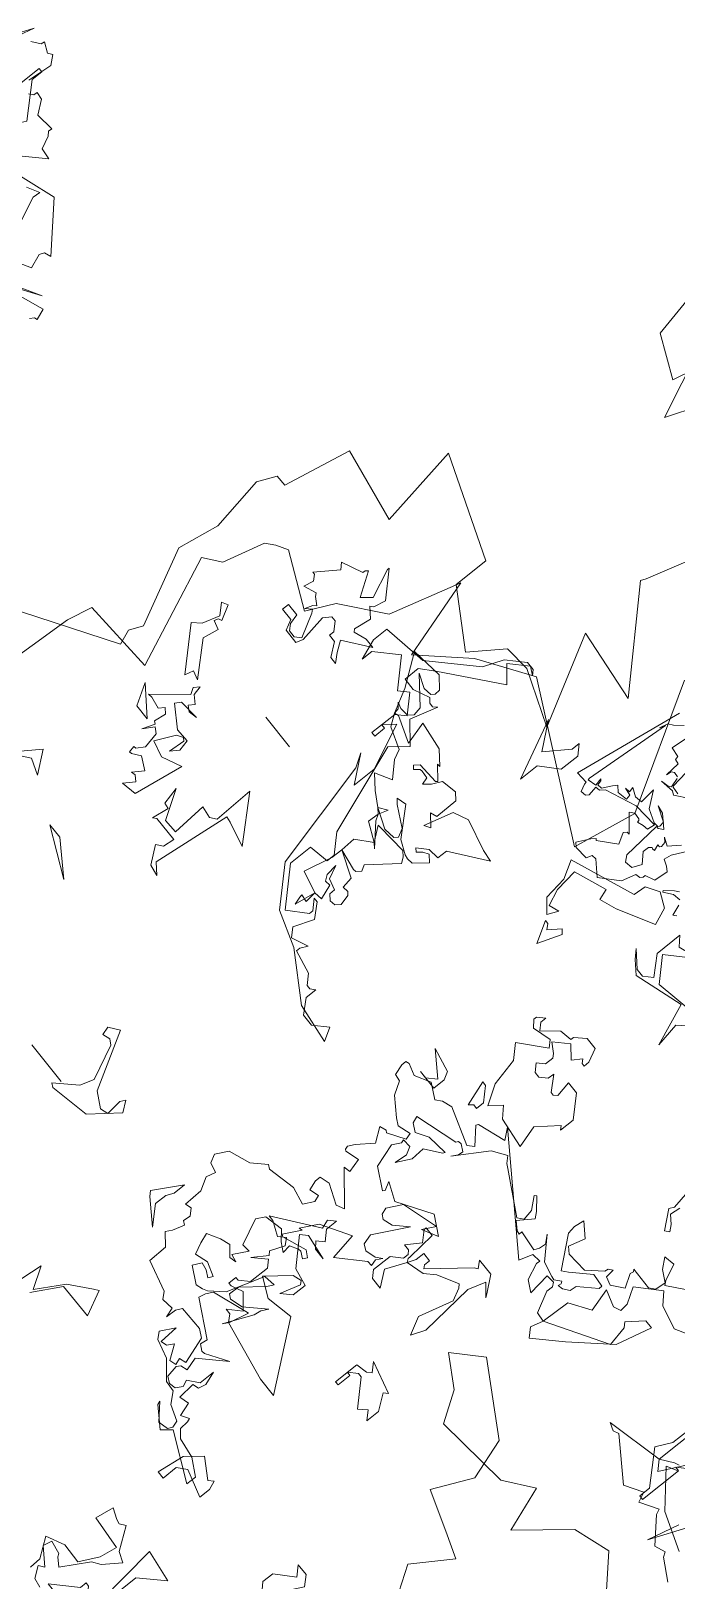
# Model space of a CAD drawing. Header units: metres. Extents: x -71 to 881, y -503 to 661.
# Drawn here: x 128.86 to 131.92, y -235.03 to -227.66 of the extents above; entities that cross this region are included whole.
import ezdxf

# ---------------------------------------------------------------- set-up
doc = ezdxf.new("R2010")
doc.units = ezdxf.units.M
doc.layers.add('ARBRE', color=100, linetype='Continuous', lineweight=13, true_color=0x00ff3f)

# ---------------------------------------------------------------- blocks, each defined once
blk = doc.blocks.new('WMF2', base_point=(0, 0.01))
at = {"color": 251, "lineweight": 0, "true_color": 0x636466}
for points in [[(162.76, -199.86), (152.65, -183.05), (154.26, -173.69), (175.85, -184.22), (183.13, -179.1), (188.97, -172.64), (192.5, -184.13), (195.26, -173.72), (200.97, -168.92), (202.85, -164.87), (210.8, -168.41), (212.43, -167.44), (213.62, -166.42), (215.13, -160.27), (217.5, -158.38), (210.72, -142.97), (221.5, -142.28), (222.26, -138.6), (222.84, -126.51)], [(173.01, -29.2), (166.39, -14.78), (160.89, -29.58)], [(50.23, -198.2), (52.48, -203.12), (52.39, -204.21), (54.12, -203.26)], [(58.15, -205.15), (55.25, -208.11), (56.89, -208.24), (57.74, -209.97), (58.25, -210.45), (58.2, -211), (60.88, -210.67), (62.28, -212.43), (63.37, -212.54), (63.42, -211.98), (64, -211.48)], [(65.45, -212.71), (65.14, -216.33), (66.13, -217.51), (66.73, -217.02), (68.24, -217.69), (68.28, -217.15), (69.45, -216.26)], [(175.39, -210.16), (176.98, -204.42), (177.29, -203.7), (165.65, -192.21), (176.34, -193.26), (169.52, -180.97), (177.55, -183.87), (181.35, -183.49), (184.59, -178.67), (192.69, -183.49), (192.69, -188.7), (207.51, -193.95), (205.44, -181.84), (216.23, -183.49), (218.11, -173.58), (219.76, -173.52), (220.92, -170.8), (219.49, -162.84), (220.49, -156.77), (215.08, -146.26), (215.94, -144.26), (215.12, -142.21), (227.2, -134.24)], [(178.67, -34.61), (175.87, -21.54), (169.72, -18.91), (168.26, -25.61)], [(39.7, -192.27), (39.35, -192.88), (38.94, -193.04), (39.56, -194.57), (39.97, -194.4), (46.81, -191.62), (41.05, -195.63), (50.47, -189.97)], [(56.38, -190.15), (44.99, -196.88), (45.76, -198.84), (45.47, -199.54), (44.55, -199.92), (50.64, -205.39), (58.51, -202.62)], [(120.42, -66.45), (119.65, -67.04), (117.45, -64.06), (115.93, -63.49), (117.61, -61.04), (118.69, -60.22), (120.94, -56.22), (122.15, -57.02), (122.44, -57.42), (124.35, -57.69), (124.6, -56.41), (122.13, -54.73), (122.91, -54.15), (121.8, -52.67), (120.44, -52.47)], [(123.39, -53.17), (123.49, -54.92), (125.42, -57.49), (122.86, -58.8), (119.88, -58.72), (118.5, -61.58), (118.12, -64.16), (123.08, -64.47), (122.69, -67.2), (121.11, -66.56), (120.42, -66.45), (120.42, -66.45)], [(155.35, -75.48), (154.92, -80.22), (153.06, -77.33), (150.8, -81.38), (147.91, -83.85), (147.29, -84.34), (145.55, -80.94), (150.8, -80.88), (153.05, -76.72)], [(113.17, -63.62), (113.17, -55.18), (115.36, -53.65), (120.07, -53.65), (116.91, -56.82), (116.91, -57.81), (116.37, -57.81), (114.82, -56.28), (113.72, -57.81), (114.82, -67.35), (110.12, -66.81), (113.17, -63.62), (113.17, -63.62)], [(71.4, -113.23), (75.46, -116.88), (80.69, -115.04), (86.12, -108.09), (88.43, -114.47), (92.34, -111.31), (103.35, -109.97), (106.1, -114.07), (110.61, -116.64), (106.84, -120.37), (96.77, -114.54), (94.84, -108.74), (97.41, -102.93), (91.6, -101), (87.74, -99.72), (91.28, -94.1), (89.03, -90.71)], [(97.72, -81.01), (100.04, -76.4), (100.64, -75.79), (101.87, -77), (101.87, -78.71), (99.41, -81.01), (100.64, -82.24), (98.93, -82.24), (97.72, -81.01), (97.72, -81.01)], [(122.21, -79.14), (120.38, -81.45), (117.46, -79.74), (116.86, -80.36), (116.37, -79.14), (116.37, -77.44), (120.38, -78.53), (121.59, -77.44), (121.59, -75.13), (122.69, -75.13), (122.21, -79.14), (122.21, -79.14)], [(91.89, -144.08), (93.76, -142.97), (97.21, -143.77), (98.75, -145.15), (101.81, -142.17), (100.48, -140.04), (100.32, -138.84), (101.34, -138.36), (103.76, -139.06), (102.79, -135.77), (105.69, -133.77), (105.82, -129.54), (107.25, -129.65), (108.74, -132.52), (108.73, -133.49), (109.15, -133.99), (110.39, -133.89), (109.93, -130.65), (111.62, -131.51), (112.63, -133.81), (112.58, -134.33), (113.9, -134.17), (114.51, -132.19), (129.81, -142.39), (128.59, -140.94), (132.57, -139.47), (132.73, -139.13), (130.53, -137.19), (131.32, -136.44), (136.79, -138.11), (138.2, -137.61), (139, -136.87), (141.22, -138.01), (143.41, -136.76), (145.13, -137.25), (145.63, -137.09), (145.6, -136.33), (145.13, -134.84), (144.07, -134.71), (142.97, -132.98), (140.36, -131.23), (139.36, -130.72), (137.49, -131.32), (137.22, -130.44), (139.58, -128.86), (139.92, -129.04), (140.84, -128.69), (139.42, -126.79), (141.03, -124.5), (141.52, -123.53), (141.36, -123.04), (141.12, -122.91), (139.13, -123.53), (138.58, -121.59), (139.52, -121.34), (135.03, -117.8), (136.15, -117.21), (139.1, -118.34), (140.49, -117.9), (140.5, -117.08), (140.06, -115.71), (138.68, -116.15), (138.33, -115.23), (139.13, -113.66), (141.69, -114.16), (145.74, -113.14), (146.33, -113.43), (148.12, -111.55), (151.13, -110.32), (152.08, -108.49), (151.44, -107.36), (150.04, -107.03), (150.34, -105.65), (149.29, -103.85), (149.18, -101.08), (148.29, -101.35), (147.47, -100.54), (147.61, -99.46), (147.03, -99.16), (147.51, -97.44), (147.99, -96.52), (146.26, -95.22), (146.17, -92.39), (141.64, -91.28), (140.84, -90.46), (139.13, -90.72), (138.69, -89.34), (138.63, -90.88), (138.17, -91.79), (134.57, -91.91), (133.35, -91.28), (132.09, -87.5), (133.07, -87.18), (132.73, -86.26), (133.71, -85.95), (135.09, -87.89), (135.6, -86.91), (136.47, -86.63), (136.66, -89.45), (137.77, -87.31), (136.97, -86.47), (134.21, -85.79), (131.7, -83.77), (130.11, -83.69), (128.85, -82.3), (126.54, -81.5), (126.24, -80.52), (126.57, -79.87), (128, -79.47), (130.14, -81.38), (129.97, -80.9), (127.04, -78.97), (125.91, -80.36), (118.92, -77.16), (118.88, -78.69), (121.4, -80.01), (124.34, -80.36), (125.43, -81.26), (125.58, -82.58), (125.74, -83.07), (126.83, -82.4), (127.49, -84.3), (128.86, -83.86), (129.13, -86.37), (128.24, -86.66), (128, -87.76), (128.66, -89.67), (128.66, -87.28), (130.11, -86.07), (129.76, -85.15), (130.27, -84.17), (131.22, -83.92), (132.14, -84.39), (132.47, -86.12), (132.16, -86.71), (131.17, -87.01), (131.77, -88.88), (128.43, -92.34), (131.45, -90.3), (131.93, -90.21), (132.84, -90.68), (132.69, -91.75), (138.01, -94.49), (137.8, -95.54), (137.29, -96.51), (132.41, -98.35), (132.02, -98.48), (132.65, -95.66), (133.11, -94.75), (131.35, -98.96), (131.2, -100.04), (130.7, -101), (133.23, -98.36), (135.1, -97.76), (135.74, -98.1), (135.68, -99.63), (133.33, -102.77), (132.87, -103.68), (134.56, -103.4), (136.24, -97.94), (137.95, -96.02), (138.58, -95.62), (139.55, -95.29), (142.04, -96.56), (141.41, -97.82), (140.33, -97.67), (139.33, -97.16), (139.01, -97.82), (141.07, -98.46), (142.94, -97.86), (143.7, -99.41), (144.2, -100.81), (142.43, -101.88), (141.01, -102.38), (139.61, -101.25), (138.63, -101.56), (139.77, -101.73), (138.66, -103.88), (139.89, -103.76), (141.57, -107.36), (140.9, -108.66), (138.27, -109.27), (136.88, -108.14), (135.58, -107.47), (135.77, -108.71), (134.62, -109.36), (134.22, -109.47), (133.26, -108.98), (132.92, -109.62), (133.89, -110.13), (137.3, -108.77), (137.63, -108.93), (136.36, -111.4), (136.84, -111.24), (135.54, -113.78), (131.42, -116.34), (130.72, -112.44), (127.35, -115.8), (126.6, -115.82), (126.85, -116.77), (126.37, -117.68), (127.17, -116.93), (128.65, -116.47), (129.55, -116.93), (129.96, -118.38), (127.38, -123.37), (129.16, -121.51), (130.54, -121.07), (131.19, -121.4), (131.54, -122.32), (130.4, -124.53), (125.18, -126.19), (126.16, -124.31), (123.96, -125.55), (126.75, -127), (131.48, -123.86), (134.15, -124.91), (133.52, -123.75), (133.68, -123.43), (136.79, -125.04), (137.86, -128.38), (137.23, -129.62), (137.38, -130.11), (136.11, -130.19), (135.51, -129.14), (135.65, -127.24), (134.56, -129.39), (134.72, -131.45), (132.62, -133.14), (132.44, -133.48), (135.45, -133.06), (137.16, -131.97), (138.4, -132.6), (138.75, -133.52), (132.62, -135.52), (132.46, -135.87), (131.99, -135.96), (131.01, -135.45), (131.05, -134.73), (131.55, -133.76), (128.65, -138.59), (126.7, -139.98), (125.97, -139.17), (125.32, -138.84), (119.23, -135.58), (118.45, -136.25), (118.79, -137.79), (120.16, -139.39), (119.88, -139.63), (118.23, -138.25), (117.58, -137.48), (118.99, -135.3), (117.81, -134.49), (117.3, -134.44), (117.31, -134.91), (114.32, -134.66), (114, -135.42), (113.97, -136.41), (114.88, -137.47), (112.09, -134.75), (109.9, -134.31), (109.39, -134.27), (108.55, -134.98), (108.32, -134.71), (108.41, -134.24), (107.65, -134.4), (106.82, -135.1), (106.74, -136.05), (104.54, -138.4), (104.55, -138.87), (106.51, -139.03), (108.95, -136.47), (109.72, -135.82), (113.14, -139.82), (113.34, -141.07), (113.17, -142.56), (111.11, -141.15), (111.72, -138.72), (110.83, -138.12), (107.79, -138.4), (105.92, -140.47), (105.88, -141), (105.33, -141.47), (105.18, -140.15), (103.95, -139.86), (102.35, -141.23), (103.5, -143.03), (103.41, -143.5), (103.65, -143.77), (100.39, -143.77), (99.59, -144.43), (99.47, -145.98), (101.18, -146.84), (102.3, -148.17), (100.78, -148.52), (99.7, -146.26), (99.24, -145.7), (96.84, -147.73)], [(106.29, -153.98), (106.42, -152.45), (105.24, -151.63), (104.58, -150.84), (105.14, -150.36), (107.17, -152.77), (106.84, -153.51), (107.36, -156.24)], [(132.71, -95.54), (133.58, -96.42), (134.37, -96.42), (132.71, -98.1), (134.81, -99.76), (136.47, -98.97), (136.93, -98.97), (136.93, -100.2), (136.47, -100.2), (135.25, -101.44), (135.25, -104.42), (136.12, -105.31), (137.8, -103.54), (136.47, -105.66), (136.93, -106.1), (136.12, -108.22), (136.93, -109.09), (137.8, -108.22), (139.92, -109.09), (140.71, -109.09), (134.81, -113.75), (135.25, -114.99), (134.37, -115.87), (134.37, -114.12), (133.14, -112.88), (134.02, -111.98), (133.14, -111.2), (131.46, -111.2), (135.25, -111.63), (136.12, -110.76), (132.71, -107.41), (130.14, -106.98), (130.14, -104.87), (131.46, -103.54), (130.59, -106.54), (131.03, -106.98), (132.27, -106.54), (134.81, -103.19), (131.92, -101.88), (128.03, -102.76), (120.98, -94.11), (123.89, -94.11), (132.71, -95.54), (132.71, -95.54)], [(151.83, -99.7), (151.83, -97.88), (149.53, -95.56), (153.05, -97.88), (153.66, -98.49), (151.35, -102.62), (151.35, -100.8), (151.83, -99.7), (151.83, -99.7)], [(173.74, -97.12), (171.08, -99.94), (170.47, -101.94), (172.73, -106.71), (173.49, -107.11), (174.53, -106.76), (174.92, -107.91), (173.5, -109.02), (168.96, -101.3), (166.77, -100.11), (165.62, -100.49), (165.9, -102.84), (165.52, -103.6), (164.39, -102.19), (167.39, -98.11), (173.12, -96.81), (173.74, -97.12), (173.74, -97.12)], [(173.09, -98.24), (179.55, -98.24), (173.09, -98.24), (173.09, -98.24)], [(111.88, -106.14), (110.25, -104.06), (110.25, -101.98), (111.34, -103.08), (112.32, -101.98), (115.5, -105.17), (116.06, -105.17), (117.15, -104.06), (116.61, -104.06), (116.61, -101.98), (117.15, -101.98), (117.15, -105.71), (115.5, -106.14), (114.95, -106.7), (116.06, -107.79), (111.34, -106.7), (111.88, -106.14), (111.88, -106.14)], [(115.75, -121.61), (116.64, -123.29), (117.08, -123.72), (119.97, -122.05), (121.3, -120.73), (123.86, -119.93), (125.08, -116.95), (123.4, -114.83), (125.08, -114.83), (125.96, -115.71), (125.96, -118.61), (124.64, -119.93), (124.64, -120.73), (125.08, -121.17), (125.96, -121.17), (124.64, -123.29), (125.96, -124.6), (125.96, -124.95), (124.64, -124.95), (124.21, -120.73), (124.21, -120.38), (123.86, -119.93), (123.4, -121.17), (123.4, -122.5), (122.09, -122.5), (122.09, -121.61), (121.74, -121.17), (117.52, -126.7), (117.08, -127.05), (117.87, -127.93), (115.4, -127.93), (113.63, -125.83), (113.28, -125.39), (114.96, -126.7), (115.75, -124.16), (114.96, -116.16), (115.75, -114.04), (117.08, -116.51), (115.75, -121.61), (115.75, -121.61)], [(194.63, -115.87), (201.7, -119.08), (199.51, -119.1), (194.63, -115.87), (194.63, -115.87)], [(88.02, -127.64), (89.18, -128.05), (81.01, -130.16), (79.28, -131.51), (78.66, -131.81)], [(78.24, -131.16), (79.66, -130.35), (74.87, -126.28), (69.33, -124.41)], [(67.02, -120.56), (70.08, -122.22), (70.5, -122.88), (71.99, -122.24), (75.25, -125.13), (75.62, -125.9), (78.11, -124.29), (78.79, -125.68), (81.26, -124.08), (87.26, -128.05), (88.02, -127.64), (88.02, -127.64)], [(208.1, -122), (210.46, -122.83), (213.34, -120.5), (210.43, -124.86), (208.1, -122), (208.1, -122)], [(81.01, -137.11), (81.01, -130.16), (79.79, -128.95), (77.48, -133.7)], [(71.03, -127.84), (73.33, -122), (72.24, -126.63)], [(76.88, -133.08), (78.71, -131.26), (78.09, -131.26), (78.09, -124.92), (78.71, -124.92), (78.71, -126.63), (82.71, -130.78), (81.61, -133.08), (81.61, -137.11)], [(105.82, -129.54), (97.54, -134.76), (98.14, -137.7), (98.75, -138.3), (97.05, -140.62), (95.83, -140.62), (97.05, -135.38), (101.69, -130.15), (105.21, -126.6), (106.3, -127.7), (105.82, -129.54), (105.82, -129.54)], [(190.5, -128.76), (189.64, -129.45), (189.46, -131.17), (193.19, -131.13), (193.65, -130.73), (193.32, -133.22), (194.17, -133.3), (194.78, -135.8), (192.24, -131.89), (190.15, -132.02), (190.49, -137.07), (188.78, -136.9), (187.93, -137.58), (188.18, -143.5), (182.86, -137.92), (186.5, -138.74), (187.36, -138.82), (188.57, -127.35), (187.03, -126.24), (188.66, -126.48), (190.5, -128.76), (190.5, -128.76)], [(167.53, -134.78), (172.77, -136.49), (177.52, -141.23), (181.55, -156.93), (182.76, -158.76), (179.84, -155.24), (179.84, -158.76), (182.76, -165.09), (183.97, -163.4), (183.36, -163.4), (183.36, -161.69), (183.97, -161.69), (183.97, -165.71), (182.76, -166.93), (185.07, -169.24), (186.28, -168.03), (189.83, -171.55), (192.73, -168.64), (192.73, -166.93), (193.83, -169.85), (193.83, -172.16), (187.38, -173.37), (181.55, -179.23), (180.45, -182.15), (178.13, -184.47), (176.91, -184.47), (176.31, -183.86), (177.52, -184.47), (179.84, -182.15), (177.52, -180.32), (185.07, -173.85), (186.89, -172.16), (186.89, -169.85), (185.07, -169.85), (182.76, -170.95), (182.15, -170.45), (181.55, -170.45), (181.05, -170.95), (182.15, -166.93), (179.21, -164.61), (181.05, -162.17), (176.31, -149.38), (174, -147.07), (174, -145.86), (176.91, -145.25), (176.91, -141.71), (172.29, -137.1), (169.85, -139.41), (169.85, -140.01), (171.07, -141.23), (170.45, -141.23), (168.76, -139.41), (169.85, -136.49), (168.76, -135.38), (166.44, -136.49), (166.93, -135.38), (166.93, -134.78), (163.52, -134.17), (162.29, -132.95), (161.69, -132.95), (161.08, -133.55), (161.08, -131.86), (159.38, -130.03), (157.67, -130.03), (155.85, -131.86), (154.74, -130.03), (160.6, -130.65), (167.53, -134.78), (167.53, -134.78)], [(198.96, -132.02), (199.76, -132.54), (200.36, -132.4), (199.38, -133.95), (201.26, -134.85), (202.39, -133.98), (202.72, -133.9), (202.93, -134.84), (202.59, -134.91), (201.88, -136.06), (202.37, -138.31), (203.19, -138.84), (204.17, -137.22), (203.51, -139.04), (203.93, -139.29), (203.69, -141.03), (204.43, -141.55), (204.96, -140.74), (206.69, -141.04), (207.29, -140.91), (203.63, -145.45), (204.17, -146.3), (203.66, -147.12), (203.34, -145.79), (202.2, -145.06), (202.72, -144.26), (201.92, -143.8), (200.66, -144.08), (203.6, -143.77), (204.12, -142.96), (200.96, -141), (198.96, -141.1), (198.59, -139.51), (199.36, -138.28), (199.2, -140.69), (199.61, -140.96), (200.47, -140.41), (201.83, -137.47), (199.42, -136.95), (196.65, -138.27), (197.74, -130.97), (199.93, -130.47), (198.96, -132.02), (198.96, -132.02)], [(140.36, -139.63), (140.36, -137.8), (143.28, -137.8), (142.18, -137.8), (140.97, -139.01), (144.49, -141.33), (140.97, -140.72), (140.36, -139.63), (140.36, -139.63)], [(172.09, -138.69), (172.45, -139.76), (172.53, -140.18), (171.42, -140.08), (171.62, -141.79), (170.39, -141.96), (171.14, -144.02), (171.94, -143.9), (172.54, -144.66), (172.74, -146.37), (171.85, -144.55), (170.26, -144.14), (170.19, -143.29), (169.43, -142.72), (168.61, -142.9), (168.09, -143.61), (168.48, -145.07), (168.92, -145.41), (169.79, -145.28), (170.04, -146.94), (173.91, -148.36), (170.8, -147.91), (170.41, -148.01), (169.9, -148.71), (170.41, -149.48), (167.33, -153.6), (167.88, -154.33), (168.63, -154.89), (173.09, -154.46), (173.45, -154.42), (171.93, -152.49), (171.21, -151.97), (174.13, -154.55), (174.64, -155.32), (175.4, -155.88), (172.47, -154.78), (170.8, -155.02), (170.42, -155.53), (171.04, -156.68), (174.04, -158.22), (174.74, -158.74), (173.33, -159.18), (169.98, -155.59), (167.94, -154.77), (167.31, -154.68), (166.44, -154.8), (165.01, -156.7), (165.95, -157.41), (166.73, -156.9), (167.3, -156.16), (167.79, -156.52), (166.47, -157.79), (164.8, -158.03), (164.79, -159.51), (159.94, -163.43), (161.71, -163.57), (166.28, -164.6), (168.39, -163.57), (169.49, -159.28), (168.67, -159.85), (170.32, -161.09), (169.36, -161.46), (169.4, -164.84), (170.39, -165.59), (172.66, -165.09), (173.31, -163.69), (174.06, -162.7), (174.38, -163.72), (175.5, -163.78), (175.85, -163.73), (176.42, -162.98), (176.92, -163.36), (176.35, -164.1), (173.23, -164.33), (173.04, -164.58), (174.93, -166.01), (174.5, -166.07), (176.45, -167.55), (180.59, -167.98), (179.68, -164.7), (183.52, -166.03), (184.12, -165.76), (184.28, -166.58), (184.98, -167.12), (184.09, -166.85), (182.78, -167.03), (182.25, -167.74), (182.48, -169.01), (186.32, -171.88), (184.25, -171.11), (183.02, -171.28), (182.66, -171.8), (182.73, -172.63), (184.43, -173.9), (189.08, -173.24), (185.87, -169.02), (184.12, -165.76), (182.95, -164.22), (179.83, -163.17), (179.13, -161.78), (177.11, -159.84), (179.39, -158.51), (177.45, -157.05), (175.4, -155.88), (174.19, -156.77), (174.64, -155.32), (174.73, -153.72), (171.93, -152.49), (174.04, -150.58), (173.91, -148.36), (173.97, -146.62), (174.86, -142.5), (171.62, -141.79), (172.09, -138.69), (172.09, -138.69)], [(208.87, -141.57), (204.74, -138.66), (207.06, -138.66), (208.87, -141.57), (208.87, -141.57)], [(134.49, -141.88), (134.49, -140.66), (135.1, -140.66), (135.58, -140.05), (136.81, -143.6), (136.19, -143.6), (134.49, -141.88), (134.49, -141.88)], [(132.52, -143.85), (133.8, -142.07), (135.57, -144.77), (136.49, -148.75), (138.25, -150.51), (134.73, -153.67), (135.57, -154.51), (138.25, -153.67), (139.17, -154.51), (139.17, -154.97), (138.25, -155.89), (138.25, -154.97), (137.42, -154.14), (135.57, -156.36), (133.8, -156.73), (133.8, -157.19), (132.52, -158.58), (130.73, -158.58), (129.81, -156.73), (129.81, -155.89), (130.27, -155.89), (130.73, -156.36), (131.57, -154.97), (133.35, -156.36), (135.2, -154.51), (133.8, -153.67), (133.35, -153.21), (133.35, -151.92), (134.27, -150.97), (133.35, -150.05), (132.52, -150.05), (131.57, -150.97), (131.57, -151.92), (129.81, -150.05), (129.35, -150.05), (128.88, -150.51), (129.35, -152.75), (127.59, -152.75), (124.91, -150.05), (124.91, -147.83), (125.36, -148.29), (127.59, -145.23), (126.66, -142.07), (131.11, -142.53), (132.52, -143.85), (132.52, -143.85)], [(208.96, -155.15), (209.4, -154.92), (209.63, -154.33), (208.3, -153.97), (208.67, -151.63), (204.64, -147.41), (205.96, -147.79), (206.24, -146.5), (211.37, -151.69), (210.33, -152.81), (209.63, -155.34), (210.96, -156.71), (210.11, -157.18), (208.96, -155.15), (208.96, -155.15)], [(189.52, -151.57), (194.75, -151.57), (189.52, -151.57), (189.52, -151.57)], [(147.09, -161.3), (148.81, -164.22), (148.31, -164.22), (147.7, -163.6), (146.47, -165.31), (145.88, -164.82), (147.09, -161.3), (147.09, -161.3)], [(203.13, -162.67), (204.93, -162.67), (204.93, -163.71), (203.13, -163.71), (202.75, -162.29), (202.01, -161.54), (200.96, -161.54), (200.21, -162.29), (202.01, -165.5), (202.37, -165.88), (203.13, -165.12), (202.75, -166.25), (202.37, -166.64), (203.5, -167.31), (203.82, -167.68), (205.6, -166.93), (205.31, -168.42), (205.98, -169.09), (206.34, -169.09), (204.18, -172.31), (204.93, -173.05), (202.01, -174.48), (202.01, -174.86), (201.7, -175.24), (199.54, -172.01), (198.43, -173.43), (200.21, -177.4), (200.21, -177.69), (197, -174.48), (197.38, -172.69), (197.76, -172.31), (196.33, -171.27), (196.63, -168.73), (196.33, -168.42), (194.53, -169.09), (193.04, -169.09), (196.63, -166.25), (195.57, -164.83), (194.53, -163.71), (195.57, -163.71), (197, -165.5), (198.12, -165.5), (198.12, -166.25), (199.17, -167.31), (199.92, -167.31), (200.59, -166.25), (199.92, -162.29), (200.21, -161.25), (202.37, -161.25), (203.13, -162.67), (203.13, -162.67)], [(135.09, -169.28), (136.91, -170.51), (138.01, -171.61), (135.68, -169.9), (134.47, -169.9), (133.38, -170.99), (135.68, -173.42), (135.68, -177.45), (134.47, -176.35), (131.54, -177.45), (135.09, -173.91), (132.16, -170.99), (126.32, -172.2), (124, -172.2), (125.23, -170.51), (126.32, -169.28), (125.71, -165.75), (128.13, -171.61), (135.09, -169.28), (135.09, -169.28)], [(138.94, -175.74), (144.01, -172.85), (146.39, -171.88), (146.93, -173.42), (151.56, -171.55), (151.13, -168.2), (150.13, -165.91), (148.68, -166.49), (149.35, -164.92), (151.24, -166.38), (151.67, -169.75), (153.13, -172.22), (143.98, -176.02), (143.88, -177.83), (142.05, -179.02), (139.92, -178.12), (138.94, -175.74), (138.94, -175.74)], [(138.03, -178.75), (138.43, -178.41), (139, -179.91)], [(139.48, -180.48), (140.6, -180.25), (141.77, -179.29), (141.95, -179.48), (140.94, -180.66), (140.37, -181.13)], [(152.67, -192.02), (152.33, -189.62), (152.2, -189.45), (151.09, -189.35)], [(149.57, -190.27), (151.32, -188.81), (151.86, -189.06), (153.85, -188.7), (152.77, -188.98), (152.4, -189.29), (152.8, -190.62)], [(152.94, -190.78), (153.69, -190.85), (154.05, -190.54), (154.11, -189.8), (154.29, -191.99), (154.99, -192.09), (155.13, -192.59), (156.55, -192.72), (156.32, -195.25)], [(157.91, -195.93), (158.87, -194.78), (159.49, -194.28), (159.79, -193.07), (159.51, -193.9), (160.36, -181.18), (160.3, -180.89), (159.09, -181.29), (159.32, -182.35), (159.11, -182.21), (158.95, -181.51), (158.27, -181.62), (157.59, -183.02), (157.18, -183.64), (156.35, -183.07), (154.92, -183.39), (155.08, -184.08), (156.2, -184.24), (155.47, -184.34), (155.62, -185.07), (154.42, -184.57), (153.35, -184.75), (153.51, -186.38), (153.6, -187.08), (151.95, -185.01), (149.99, -184.32), (149.29, -184.43), (149.15, -184.65), (149.29, -185.38), (151.47, -186.21), (150.33, -186.08), (148.46, -184.81), (149.07, -184.27), (149.41, -184.25), (148.91, -178.66), (148.24, -177.88), (147.12, -178.09), (146.52, -179.46), (147.86, -180.69), (147.82, -181.61), (147.53, -182), (147.35, -181.89), (146.99, -181.96), (147.31, -182.82), (146.97, -182.85), (146.83, -183.07), (146.96, -183.8), (147.57, -184.22), (146.37, -183.73), (145.25, -185.38)], [(143.51, -186.63), (145.06, -183.4), (145.23, -182.31), (144.26, -181.94), (143.6, -181.51), (143.77, -179.46), (145.1, -178.82), (145.07, -178.48), (145.34, -178.09), (146.02, -177.93), (146.55, -175.84), (149.03, -173.49), (151.13, -174.93), (151.83, -174.83), (152.07, -174.01), (154.04, -173.82), (154.65, -174.25), (153.72, -176.12), (153.29, -176.72), (153.08, -176.57), (150.75, -178.69), (151.6, -180.16), (151.31, -180.6), (150.94, -180.67), (153.31, -182.54), (152.7, -183.08), (151.76, -183.04), (151.56, -182.89), (151.5, -182.59), (150.64, -182.91), (149.91, -183.05), (149.78, -184.18), (153.37, -183.87), (157.76, -181.91), (158.22, -181.26), (158.87, -181.13), (158.61, -179.74), (158.9, -179.3), (159.63, -179.15), (160.17, -180.16), (160.23, -180.53), (161.97, -180.37), (159.66, -196.47)], [(167.3, -178.31), (164.99, -181.83), (164.99, -183.07), (163.76, -181.83), (163.76, -178.92), (166.2, -176.6), (166.2, -173.68), (170.22, -181.83), (167.3, -178.31), (167.3, -178.31)], [(80.44, -217.25), (73.99, -211.89), (72.89, -211.89), (70.59, -217.73), (71.68, -213.12), (71.68, -210.8), (67.05, -206.67), (65.23, -208.49), (65.83, -208.49), (65.83, -214.81), (65.23, -214.81), (65.23, -213.12), (61.21, -208.97), (62.31, -206.67), (62.31, -202.64), (58.89, -199.71), (60.6, -200.21), (62.92, -202.64), (62.92, -202.64)]]:
    blk.add_lwpolyline(points, dxfattribs=at)

msp = doc.modelspace()

# ---------------------------------------------------------------- block references
at = {"layer": 'ARBRE', "color": 251, "lineweight": 5, "true_color": 0x636466, "xscale": 0.03451886634015593, "yscale": 0.03451886634015593, "zscale": 0.03451886634015593, "rotation": 128.5771086415459}
for p in [(124.5153, -234.2341), (135.0529, -234.3025), (130.0752, -239.4386)]:
    msp.add_blockref('WMF2', p, dxfattribs=at)

doc.saveas('drawing.dxf')
